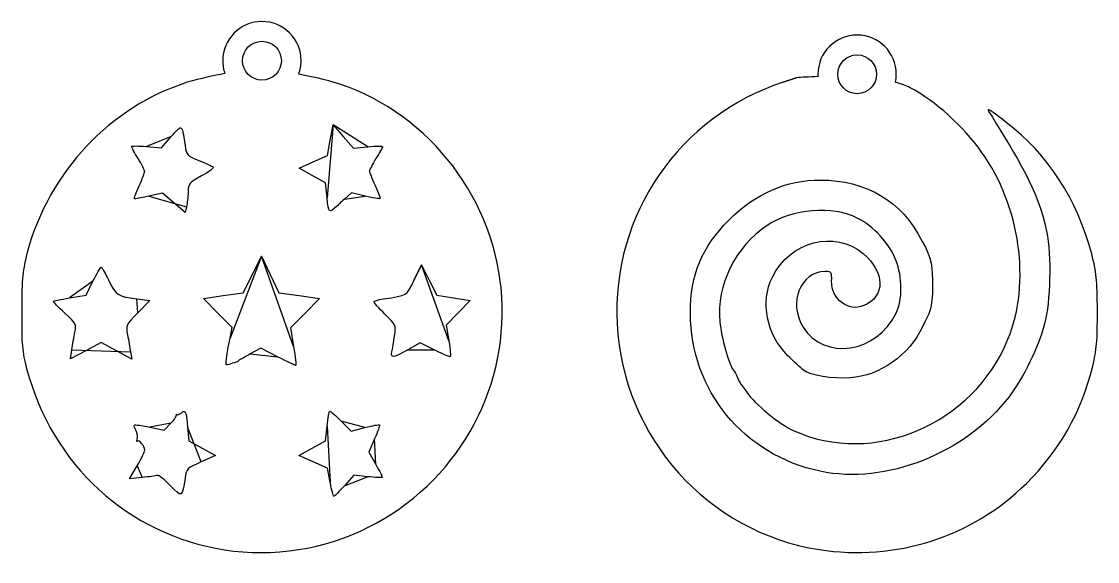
# Model space of a CAD drawing. Extents: x 10 to 298, y 10 to 282.
# Drawn here: x 162.1 to 296.5, y 111.1 to 178.6 of the extents above; entities that cross this region are included whole.
import ezdxf

# ---------------------------------------------------------------- set-up
doc = ezdxf.new("R2010")
doc.units = 0
doc.layers.add('Layer_1', color=7, linetype='CONTINUOUS')

msp = doc.modelspace()

# ---------------------------------------------------------------- linework, layer by layer
at = {"layer": 'Layer_1', "color": 1}
for points in [[(192.140939, 178.592045), (192.140939, 178.592045)], [(192.140939, 176.122601), (192.140939, 176.122601)], [(266.454131, 176.898712), (266.454131, 176.898712)], [(266.454131, 174.429268), (266.454131, 174.429268)], [(258.858933, 171.555783), (257.239462, 171.0189)], [(181.97653, 165.309406), (181.97653, 165.309412)], [(200.27357, 156.557207), (200.089465, 158.423621), (198.43196, 159.352971), (196.774455, 160.28232), (198.542755, 161.065046), (200.311602, 161.847773), (200.672099, 163.758285), (201.032593, 165.668805)], [(201.032593, 165.668805), (202.298184, 164.225724), (203.563773, 162.782642), (205.379478, 162.952416)], [(177.728866, 162.973357), (179.584257, 162.801376), (180.825592, 164.220206)], [(182.718464, 155.462503), (182.546487, 154.728283), (181.133722, 155.948674), (179.721507, 157.169065), (178.003369, 156.77219)], [(205.044339, 156.777143), (203.305805, 157.178979), (202.462996, 156.415545)], [(188.155653, 139.022506), (188.419133, 140.369126), (186.62107, 142.18042), (184.823557, 143.992264), (187.311741, 144.3489), (189.800478, 144.705536), (190.953071, 146.999142), (192.105111, 149.29275)], [(192.105111, 149.29275), (193.181633, 147.001349), (194.258159, 144.709394), (196.800913, 144.355515), (199.34367, 144.001634), (197.519146, 142.162781), (195.694625, 140.323926), (196.090949, 137.978504)], [(172.068436, 147.889905), (172.068436, 147.889905)], [(211.155661, 146.31729), (212.064617, 148.214021)], [(212.064617, 148.214021), (213.02759, 146.302405), (213.99001, 144.390793), (216.059272, 144.057308), (218.129087, 143.72327), (216.633089, 142.197506), (215.137642, 140.672295), (215.483254, 138.69729)], [(168.124491, 144.061166), (170.180522, 144.392997), (171.042624, 146.141451)], [(176.521703, 143.953128), (178.123534, 143.756343), (176.632497, 142.214044)], [(175.741734, 137.322557), (175.902688, 136.424077), (173.981703, 137.45871), (172.060167, 138.493339), (170.149102, 137.464221), (168.23804, 136.435654), (168.408917, 137.600371)], [(213.631721, 137.583283), (211.887125, 138.44373), (210.362464, 137.583283)], [(194.099409, 136.717876), (191.993215, 137.802115), (190.674157, 137.074512)], [(182.376149, 129.87675), (182.37616, 129.87675)], [(200.616425, 129.913674), (200.616425, 129.913674)], [(178.145022, 127.928206), (179.944739, 127.55834), (180.773767, 128.413276)], [(182.859025, 127.968443), (183.022737, 126.217784), (184.690715, 125.293397), (186.359241, 124.369009), (184.54795, 123.573605)], [(200.663279, 121.037454), (200.333652, 122.783154), (198.545509, 123.581863), (196.757919, 124.381127), (198.424794, 125.297796), (200.09222, 126.214468), (200.27412, 128.063794)], [(202.038562, 128.670132), (203.301397, 127.42659), (205.005754, 127.868113)], [(206.207402, 126.443224), (205.493027, 124.787922), (206.373318, 123.248931)], [(177.174895, 121.627815), (175.616057, 121.467412), (176.561942, 123.080817)], [(205.332073, 121.728679), (203.605116, 121.903964), (202.430476, 120.597586)]]:
    msp.add_lwpolyline(points, close=True, dxfattribs=at)
for points in [[(192.140939, 178.592045), (189.437484, 178.592155), (187.245789, 176.400708), (187.245597, 173.697254)], [(197.036284, 173.697254), (197.036092, 176.400708), (194.844393, 178.592158), (192.140939, 178.592045)], [(189.715592, 173.697254), (189.715651, 175.036711), (190.801481, 176.122542), (192.140939, 176.122601)], [(192.140939, 176.122601), (193.480396, 176.122542), (194.566227, 175.036711), (194.566286, 173.697254)], [(266.454131, 176.898712), (263.750893, 176.89852), (261.559531, 174.707158), (261.559339, 172.00392)], [(271.349473, 172.00392), (271.349281, 174.707375), (269.157585, 176.898822), (266.454131, 176.898712)], [(187.245597, 173.697254), (187.247572, 173.151094), (187.340895, 172.609115), (187.521757, 172.093769)], [(192.140939, 171.271356), (190.801267, 171.271415), (189.715346, 172.357582), (189.715592, 173.697254)], [(194.566286, 173.697254), (194.566532, 172.357582), (193.480611, 171.271415), (192.140939, 171.271356)], [(196.727603, 172.00392), (196.929702, 172.545702), (197.034212, 173.119009), (197.036284, 173.697254)], [(264.028784, 172.00392), (264.028843, 173.343378), (265.114673, 174.429208), (266.454131, 174.429268)], [(266.454131, 174.429268), (267.793589, 174.429208), (268.879419, 173.343378), (268.879478, 172.00392)], [(187.521757, 172.093769), (186.051706, 171.833351), (184.535056, 171.458963), (182.818786, 171.000711)], [(201.884221, 170.780775), (199.939743, 171.332011), (198.255709, 171.727583), (196.727603, 172.00392)], [(261.559339, 172.00392), (261.559904, 171.904618), (261.56329, 171.805357), (261.56981, 171.706266)], [(266.454131, 169.578023), (265.114459, 169.578082), (264.028538, 170.664248), (264.028784, 172.00392)], [(268.879478, 172.00392), (268.879724, 170.664248), (267.793803, 169.578082), (266.454131, 169.578023)], [(271.241435, 170.990788), (271.312592, 171.323821), (271.348798, 171.663371), (271.349473, 172.00392)], [(182.818786, 171.000711), (173.229453, 167.949931), (165.520144, 159.775133), (162.874714, 149.852233)], [(222.084056, 144.195111), (221.347871, 156.22708), (213.236991, 166.902184), (201.884221, 170.780775)], [(257.239462, 171.0189), (244.20589, 166.695662), (235.819668, 154.497052), (236.491718, 140.839865)], [(261.56981, 171.706266), (260.46719, 171.672913), (259.508896, 171.615927), (258.858933, 171.555783)], [(273.078084, 170.327125), (272.567487, 170.592781), (271.942681, 170.811156), (271.241435, 170.990788)], [(281.996746, 162.292058), (279.671546, 165.55054), (276.232507, 168.649148), (273.078084, 170.327125)], [(285.065922, 165.997328), (282.076596, 168.311364), (282.689639, 167.709029), (283.341149, 166.636186)], [(283.341149, 166.636186), (286.202289, 161.924938), (289.101474, 157.574485), (290.120014, 152.396642)], [(180.825592, 164.220206), (181.4324, 164.91388), (181.76321, 165.310817), (181.97653, 165.309406)], [(181.97653, 165.309412), (182.250797, 165.307718), (182.330457, 164.647561), (182.551448, 163.11392)], [(295.742388, 149.55623), (293.905996, 156.439495), (290.361314, 161.898149), (285.065922, 165.997328)], [(175.873475, 162.970055), (175.873475, 163.066882), (176.708404, 163.068209), (177.728866, 162.973357)], [(176.690376, 161.465788), (176.240973, 162.196159), (175.873475, 162.873224), (175.873475, 162.970055)], [(182.551448, 163.11392), (182.72747, 161.892336), (182.772092, 161.844129), (184.273444, 161.236482)], [(205.379478, 162.952416), (206.378186, 163.045659), (207.19518, 163.048086), (207.19518, 162.957919)], [(207.19518, 162.957919), (207.19518, 162.867777), (206.827682, 162.196151), (206.378279, 161.465779)], [(177.507276, 159.877737), (177.507276, 160.021013), (177.139781, 160.735414), (176.690376, 161.465788)], [(184.273444, 161.236482), (185.12107, 160.893419), (185.91716, 160.521805), (186.042294, 160.410762)], [(206.378279, 161.465779), (205.928877, 160.735405), (205.560826, 160.03198), (205.560826, 159.902533)], [(285.292461, 138.899034), (288.174345, 145.991388), (286.83252, 155.515335), (281.996746, 162.292058)], [(176.823218, 158.069198), (177.19966, 158.9204), (177.507276, 159.734462), (177.507276, 159.877737)], [(186.042294, 160.410762), (186.167437, 160.299719), (185.524038, 159.798458), (184.612441, 159.297308)], [(205.560826, 159.902533), (205.560826, 159.773087), (205.880363, 158.970401), (206.270242, 158.118799)], [(184.612441, 159.297308), (183.025584, 158.424931), (182.953265, 158.339494), (182.922415, 157.291433)], [(250.444079, 153.784602), (253.715661, 157.094453), (257.626228, 158.807737), (261.876283, 158.792946)], [(261.876283, 158.792946), (267.505378, 158.773388), (272.056552, 156.220039), (274.587431, 151.113371)], [(176.211921, 156.448627), (176.171651, 156.488898), (176.446778, 157.217993), (176.823218, 158.069198)], [(182.922415, 157.291433), (182.904692, 156.689357), (182.813091, 155.866318), (182.718464, 155.462503)], [(206.270242, 158.118799), (206.660115, 157.267202), (206.934692, 156.526572), (206.880988, 156.47287)], [(178.003369, 156.77219), (177.058391, 156.553879), (176.252192, 156.408363), (176.211921, 156.448627)], [(201.48018, 155.515962), (200.527378, 154.592542), (200.461592, 154.649097), (200.27357, 156.557207)], [(202.462996, 156.415545), (201.999576, 155.995731), (201.557464, 155.590864), (201.48018, 155.515962)], [(206.880988, 156.47287), (206.827287, 156.419166), (206.000765, 156.556185), (205.044339, 156.777143)], [(266.475628, 154.042573), (263.384795, 155.608661), (258.343344, 155.189902), (255.208236, 153.106608)], [(245.644647, 142.179867), (245.646905, 147.000084), (247.020088, 150.32057), (250.444079, 153.784602)], [(271.301518, 148.785631), (270.521746, 150.8273), (268.522159, 153.005632), (266.475628, 154.042573)], [(255.208236, 153.106608), (251.239548, 150.469408), (248.890703, 145.675683), (249.317397, 141.084602)], [(255.868037, 146.649121), (258.067116, 151.143897), (263.696585, 152.607857), (267.211497, 149.599224)], [(290.120014, 152.396642), (290.727977, 149.305941), (290.59934, 143.595409), (289.859268, 140.817264)], [(274.587431, 151.113371), (275.797504, 149.133859), (275.866403, 147.684253), (275.866403, 145.576981)], [(162.874714, 149.852233), (162.251489, 147.514539), (162.166904, 146.657212), (162.144354, 142.442246)], [(267.211497, 149.599224), (269.969496, 147.238474), (270.002265, 144.249394), (267.282603, 143.098193)], [(296.452911, 142.452169), (296.439929, 146.380711), (296.350549, 147.276781), (295.742388, 149.55623)], [(171.042624, 146.141451), (171.516827, 147.103081), (171.978334, 147.889905), (172.068436, 147.889905)], [(172.068436, 147.889905), (172.158544, 147.889905), (172.590779, 147.140267), (173.028652, 146.224134)], [(271.329627, 142.162228), (272.140801, 143.843846), (272.128909, 146.61927), (271.301518, 148.785631)], [(257.767526, 136.892611), (255.141995, 139.505092), (254.353639, 143.553792), (255.868037, 146.649121)], [(262.512937, 147.35633), (259.373062, 147.35633), (257.809975, 143.479029), (259.710007, 140.403301)], [(263.275267, 146.150271), (263.300272, 147.30489), (263.268296, 147.35633), (262.512937, 147.35633)], [(173.028652, 146.224134), (173.898396, 144.404419), (174.143233, 144.245231), (176.521703, 143.953128)], [(207.263532, 143.934386), (210.433039, 144.422097), (210.170705, 144.262035), (211.155661, 146.31729)], [(267.282603, 143.098193), (265.349846, 142.280073), (263.226446, 143.896997), (263.275267, 146.150271)], [(275.866403, 145.576981), (275.866403, 142.591719), (275.463375, 142.217101), (274.635815, 140.469998)], [(166.067907, 143.646102), (166.067907, 143.691966), (166.993632, 143.878737), (168.124491, 144.061166)], [(205.494681, 115.450888), (216.335951, 120.933139), (222.81992, 132.168327), (222.084056, 144.195111)], [(206.10598, 143.576096), (206.10576, 143.675281), (206.626878, 143.836424), (207.263532, 143.934386)], [(162.144354, 142.442246), (162.121918, 138.250874), (162.196345, 137.382329), (162.761716, 135.242822)], [(167.534689, 142.175459), (166.727942, 142.938446), (166.067907, 143.600232), (166.067907, 143.646102)], [(207.493938, 142.034348), (206.730806, 142.783252), (206.1062, 143.476915), (206.10598, 143.576096)], [(295.866989, 135.557017), (296.370135, 137.565601), (296.465442, 138.689063), (296.452911, 142.452169)], [(168.790358, 139.77712), (168.993033, 140.747846), (168.942554, 140.843962), (167.534689, 142.175459)], [(176.632497, 142.214044), (175.148943, 140.679963), (175.142158, 140.665714), (175.360844, 139.446392)], [(208.704409, 139.31024), (208.881588, 140.669848), (208.878988, 140.67512), (207.493938, 142.034348)], [(261.836597, 122.40943), (252.266114, 124.427132), (245.640301, 132.517783), (245.644647, 142.179867)], [(249.317397, 141.084602), (249.502312, 139.095062), (250.426993, 135.754223), (250.974902, 135.095649)], [(259.710007, 140.403301), (262.317608, 136.18219), (268.927676, 137.182812), (271.329627, 142.162228)], [(168.408917, 137.600371), (168.502748, 138.241143), (168.674217, 139.220866), (168.790358, 139.77712)], [(236.491718, 140.839865), (237.189264, 126.664559), (247.796931, 114.796437), (261.705959, 112.629767)], [(274.635815, 140.469998), (272.945739, 136.901981), (269.31397, 134.33756), (265.572184, 134.069836)], [(289.859268, 140.817264), (289.077202, 137.881239), (287.247104, 134.132585), (285.423102, 131.729378)], [(175.360844, 139.446392), (175.481739, 138.772288), (175.653164, 137.816646), (175.741734, 137.322557)], [(188.042654, 135.753249), (187.50534, 135.544244), (187.511179, 135.724378), (188.155653, 139.022506)], [(208.376435, 137.335788), (208.459197, 137.67284), (208.606791, 138.561135), (208.704409, 139.31024)], [(215.483254, 138.69729), (215.673545, 137.611234), (215.727413, 136.722838), (215.602868, 136.722835)], [(258.476942, 127.508723), (268.453004, 122.937044), (280.966257, 128.252135), (285.292461, 138.899034)], [(190.674157, 137.074512), (189.948713, 136.674222), (189.29385, 136.278008), (189.218948, 136.194221)], [(196.090949, 137.978504), (196.309115, 136.688542), (196.424288, 135.633635), (196.346713, 135.633635)], [(210.362464, 137.583283), (208.543102, 136.556499), (208.173794, 136.51055), (208.376435, 137.335788)], [(215.602868, 136.722835), (215.47832, 136.722835), (214.591378, 137.110052), (213.631721, 137.583283)], [(188.810496, 135.994129), (188.660696, 135.967769), (188.31536, 135.859325), (188.042654, 135.753249)], [(189.218948, 136.194221), (189.144049, 136.110435), (188.960297, 136.020488), (188.810496, 135.994129)], [(196.346713, 135.633635), (196.269139, 135.633635), (195.257809, 136.121453), (194.099409, 136.717876)], [(259.759066, 135.044936), (259.43111, 135.297822), (258.534764, 136.129192), (257.767526, 136.892611)], [(162.761716, 135.242822), (165.948752, 123.18223), (175.408031, 114.509417), (187.448994, 112.607719)], [(250.974902, 135.095649), (251.161891, 134.870873), (251.393647, 134.465043), (251.490288, 134.193308)], [(265.572184, 134.069836), (263.381467, 133.91309), (260.627797, 134.375059), (259.759066, 135.044936)], [(287.58992, 120.900752), (291.765397, 125.037111), (294.400393, 129.702741), (295.866989, 135.557017)], [(251.490288, 134.193308), (251.882072, 133.281093), (251.648118, 133.791277), (252.684771, 132.282796)], [(252.684771, 132.282796), (253.730461, 130.773856), (256.709325, 128.318762), (258.476942, 127.508723)], [(285.423102, 131.729378), (280.053031, 124.653963), (270.011229, 120.686006), (261.836597, 122.40943)], [(180.773767, 128.413276), (181.229689, 128.883667), (181.539221, 129.352571), (181.461684, 129.455071)], [(181.461684, 129.455071), (181.384152, 129.557574), (181.40115, 129.581035), (181.499719, 129.507437)], [(181.499719, 129.507437), (181.598285, 129.433834), (181.846276, 129.512884), (182.050933, 129.682723)], [(182.050933, 129.682723), (182.184085, 129.793227), (182.289732, 129.863588), (182.376149, 129.87675)], [(182.37616, 129.87675), (182.635412, 129.916239), (182.721744, 129.43855), (182.859025, 127.968443)], [(200.27412, 128.063794), (200.374363, 129.081112), (200.528578, 129.913674), (200.616425, 129.913674)], [(200.616425, 129.913674), (200.704275, 129.913674), (201.344143, 129.354114), (202.038562, 128.670132)], [(176.416962, 127.464634), (176.243463, 127.788769), (176.15629, 128.109054), (176.223484, 128.176251)], [(176.223484, 128.176251), (176.290684, 128.243454), (177.155362, 128.131725), (178.145022, 127.928206)], [(205.005754, 127.868113), (205.943412, 128.111081), (206.758475, 128.262374), (206.816494, 128.204355)], [(206.816494, 128.204355), (206.874514, 128.146336), (206.600304, 127.353822), (206.207402, 126.443224)], [(176.56083, 126.428348), (176.655182, 126.674228), (176.590438, 127.140496), (176.416962, 127.464634)], [(176.581235, 126.172584), (176.475788, 126.067126), (176.466497, 126.182462), (176.56083, 126.428348)], [(177.499007, 125.056925), (177.486618, 125.576211), (176.808802, 126.400145), (176.581235, 126.172584)], [(176.561942, 123.080817), (177.082018, 123.968188), (177.503749, 124.857434), (177.499007, 125.056925)], [(184.54795, 123.573605), (182.76653, 122.791228), (182.732934, 122.757384), (182.550895, 121.543479)], [(206.373318, 123.248931), (206.857507, 122.402656), (207.210121, 121.675195), (207.156595, 121.632215)], [(179.071626, 121.892399), (178.885559, 121.835161), (178.032021, 121.716038), (177.174895, 121.627815)], [(180.69275, 120.625153), (179.987186, 121.379451), (179.257698, 121.949639), (179.071626, 121.892399)], [(182.550895, 121.543479), (182.187932, 119.123093), (182.126201, 119.092672), (180.69275, 120.625153)], [(201.124645, 119.291204), (201.052142, 119.291204), (200.844446, 120.077303), (200.663279, 121.037454)], [(207.156595, 121.632215), (207.103063, 121.589233), (206.281982, 121.632497), (205.332073, 121.728679)], [(202.430476, 120.597586), (201.784593, 119.879209), (201.197148, 119.291204), (201.124645, 119.291204)], [(261.705959, 112.629767), (271.262794, 111.141053), (280.821308, 114.195519), (287.58992, 120.900752)], [(187.448994, 112.607719), (193.544865, 111.644966), (199.970599, 112.657453), (205.494681, 115.450888)]]:
    msp.add_open_spline(points, degree=3, dxfattribs=at)

doc.saveas('drawing.dxf')
